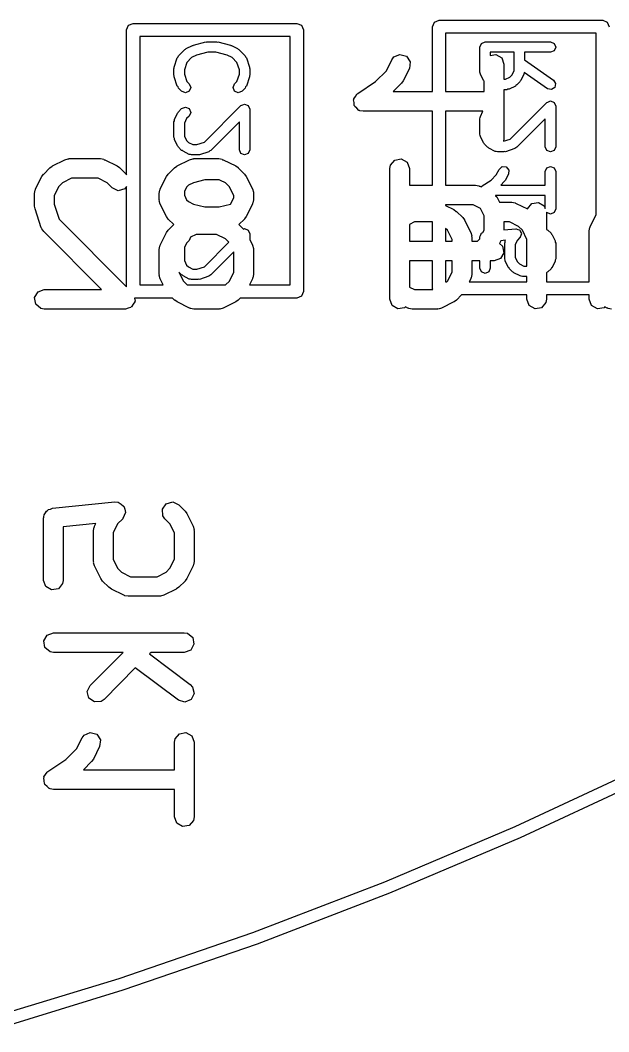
# Model space of a CAD drawing. Extents: x 107.3 to 170.9, y -113.5 to -51.4.
# Drawn here: x 147.93 to 152.42, y -112.29 to -104.56 of the extents above; entities that cross this region are included whole.
import ezdxf

# ---------------------------------------------------------------- set-up
doc = ezdxf.new("R2010")
doc.units = 0
doc.layers.add('BLACK', color=7, linetype='CONTINUOUS')

msp = doc.modelspace()

# ---------------------------------------------------------------- linework, layer by layer
at = {"layer": 'BLACK', "linetype": 'CONTINUOUS'}
for p, q in [((148.739, -104.635), (148.753, -104.599)), ((148.753, -104.599), (148.789, -104.585)), ((148.789, -104.585), (150.039, -104.585)), ((150.039, -104.585), (150.074, -104.599)), ((150.074, -104.599), (150.089, -104.635)), ((151.076, -104.611), (151.09, -104.576)), ((151.076, -105.107), (151.076, -104.611)), ((151.09, -104.576), (151.126, -104.561)), ((151.126, -104.561), (152.376, -104.561)), ((152.376, -104.561), (152.411, -104.576)), ((152.411, -104.576), (152.426, -104.611)), ((148.739, -105.743), (148.739, -104.635)), ((148.839, -104.685), (148.839, -106.585)), ((149.989, -104.685), (148.839, -104.685)), ((149.989, -106.585), (149.989, -104.685)), ((150.089, -104.635), (150.089, -106.635)), ((151.176, -104.661), (151.176, -105.107)), ((152.326, -104.661), (151.176, -104.661)), ((152.326, -106.048), (152.326, -104.661)), ((149.189, -104.783), (149.194, -104.778)), ((149.194, -104.778), (149.241, -104.754)), ((149.241, -104.754), (149.246, -104.753)), ((149.246, -104.753), (149.249, -104.751)), ((149.249, -104.751), (149.345, -104.727)), ((149.345, -104.727), (149.35, -104.728)), ((149.35, -104.728), (149.354, -104.726)), ((149.354, -104.726), (149.426, -104.726)), ((149.426, -104.726), (149.43, -104.728)), ((149.43, -104.728), (149.435, -104.727)), ((149.435, -104.727), (149.531, -104.751)), ((149.531, -104.751), (149.534, -104.753)), ((149.534, -104.753), (149.539, -104.754)), ((149.539, -104.754), (149.586, -104.778)), ((149.586, -104.778), (149.591, -104.783)), ((151.437, -104.766), (151.449, -104.738)), ((151.437, -104.957), (151.437, -104.766)), ((151.449, -104.738), (151.477, -104.726)), ((151.477, -104.726), (151.977, -104.726)), ((151.977, -104.726), (152.005, -104.738)), ((152.005, -104.738), (152.017, -104.766)), ((152.017, -104.766), (152.005, -104.794)), ((149.102, -104.92), (149.126, -104.848)), ((149.126, -104.848), (149.132, -104.841)), ((149.132, -104.841), (149.136, -104.833)), ((149.136, -104.833), (149.183, -104.785)), ((149.183, -104.785), (149.189, -104.783)), ((149.235, -104.846), (149.199, -104.883)), ((149.273, -104.827), (149.235, -104.846)), ((149.359, -104.806), (149.273, -104.827)), ((149.421, -104.806), (149.359, -104.806)), ((149.507, -104.827), (149.421, -104.806)), ((149.545, -104.846), (149.507, -104.827)), ((149.581, -104.883), (149.545, -104.846)), ((149.591, -104.783), (149.597, -104.785)), ((149.597, -104.785), (149.644, -104.833)), ((149.644, -104.833), (149.648, -104.841)), ((149.648, -104.841), (149.654, -104.848)), ((149.654, -104.848), (149.678, -104.92)), ((150.765, -104.863), (150.78, -104.842)), ((150.78, -104.842), (150.827, -104.822)), ((150.827, -104.822), (150.877, -104.836)), ((150.877, -104.836), (150.905, -104.879)), ((151.517, -104.806), (151.517, -104.83)), ((151.699, -104.806), (151.517, -104.806)), ((151.517, -104.83), (151.559, -104.823)), ((151.559, -104.823), (151.604, -104.848)), ((151.604, -104.848), (151.621, -104.897)), ((151.699, -104.947), (151.699, -104.806)), ((151.977, -104.806), (151.779, -104.806)), ((151.779, -104.806), (151.779, -104.864)), ((152.005, -104.794), (151.977, -104.806)), ((149.1, -104.932), (149.103, -104.926)), ((149.1, -104.98), (149.1, -104.932)), ((149.103, -104.926), (149.102, -104.92)), ((149.199, -104.883), (149.18, -104.939)), ((149.6, -104.939), (149.581, -104.883)), ((149.678, -104.92), (149.677, -104.926)), ((149.677, -104.926), (149.68, -104.932)), ((149.68, -104.932), (149.68, -104.98)), ((150.723, -104.948), (150.765, -104.863)), ((150.899, -104.93), (150.851, -105.025)), ((150.905, -104.879), (150.899, -104.93)), ((151.621, -104.897), (151.621, -105.012)), ((151.779, -104.864), (152, -105.019)), ((149.103, -104.986), (149.1, -104.98)), ((149.102, -104.993), (149.103, -104.986)), ((149.126, -105.064), (149.102, -104.993)), ((149.18, -104.939), (149.18, -104.974)), ((149.18, -104.974), (149.199, -105.03)), ((149.581, -105.03), (149.6, -104.974)), ((149.6, -104.974), (149.6, -104.939)), ((149.678, -104.993), (149.654, -105.064)), ((149.68, -104.98), (149.677, -104.986)), ((149.677, -104.986), (149.678, -104.993)), ((150.641, -105.029), (150.723, -104.948)), ((151.44, -104.965), (151.437, -104.957)), ((151.441, -104.974), (151.44, -104.965)), ((151.465, -105.022), (151.441, -104.974)), ((151.621, -105.012), (151.634, -105.012)), ((151.634, -105.012), (151.667, -104.995)), ((151.667, -104.995), (151.682, -104.98)), ((151.682, -104.98), (151.699, -104.947)), ((151.774, -104.974), (151.751, -105.022)), ((151.775, -104.965), (151.774, -104.974)), ((151.777, -104.961), (151.775, -104.965)), ((151.954, -105.085), (151.777, -104.961)), ((149.132, -105.071), (149.126, -105.064)), ((149.136, -105.08), (149.132, -105.071)), ((149.159, -105.104), (149.136, -105.08)), ((149.199, -105.03), (149.216, -105.047)), ((149.216, -105.047), (149.228, -105.075)), ((149.228, -105.075), (149.216, -105.104)), ((149.552, -105.075), (149.564, -105.047)), ((149.564, -105.104), (149.552, -105.075)), ((149.564, -105.047), (149.581, -105.03)), ((149.644, -105.08), (149.621, -105.104)), ((149.648, -105.071), (149.644, -105.08)), ((149.654, -105.064), (149.648, -105.071)), ((150.505, -105.12), (150.641, -105.029)), ((150.837, -105.045), (150.775, -105.107)), ((150.838, -105.043), (150.837, -105.045)), ((150.851, -105.025), (150.838, -105.043)), ((151.47, -105.026), (151.465, -105.022)), ((151.471, -105.03), (151.47, -105.026)), ((151.471, -105.107), (151.471, -105.03)), ((151.652, -105.088), (151.643, -105.092)), ((151.661, -105.088), (151.652, -105.088)), ((151.709, -105.064), (151.661, -105.088)), ((151.713, -105.059), (151.709, -105.064)), ((151.719, -105.056), (151.713, -105.059)), ((151.743, -105.032), (151.719, -105.056)), ((151.746, -105.026), (151.743, -105.032)), ((151.751, -105.022), (151.746, -105.026)), ((151.984, -105.091), (151.954, -105.085)), ((152.01, -105.075), (151.984, -105.091)), ((152, -105.019), (152.016, -105.045)), ((152.016, -105.045), (152.01, -105.075)), ((149.188, -105.115), (149.159, -105.104)), ((149.216, -105.104), (149.188, -105.115)), ((149.592, -105.115), (149.564, -105.104)), ((149.621, -105.104), (149.592, -105.115)), ((150.472, -105.169), (150.474, -105.166)), ((150.474, -105.161), (150.487, -105.144)), ((150.474, -105.166), (150.474, -105.161)), ((150.487, -105.144), (150.498, -105.125)), ((150.498, -105.125), (150.502, -105.123)), ((150.502, -105.123), (150.505, -105.12)), ((150.775, -105.107), (151.076, -105.107)), ((151.176, -105.107), (151.471, -105.107)), ((151.643, -105.092), (151.621, -105.092)), ((151.621, -105.092), (151.621, -105.468)), ((149.136, -105.261), (149.159, -105.237)), ((149.159, -105.237), (149.188, -105.226)), ((149.188, -105.226), (149.216, -105.237)), ((149.216, -105.237), (149.228, -105.266)), ((149.333, -105.493), (149.612, -105.214)), ((149.612, -105.214), (149.626, -105.208)), ((149.626, -105.208), (149.64, -105.202)), ((149.64, -105.202), (149.668, -105.214)), ((149.668, -105.214), (149.68, -105.242)), ((149.68, -105.242), (149.68, -105.551)), ((150.476, -105.191), (150.472, -105.169)), ((150.477, -105.213), (150.476, -105.191)), ((150.48, -105.216), (150.477, -105.213)), ((150.481, -105.22), (150.48, -105.216)), ((150.498, -105.234), (150.481, -105.22)), ((150.513, -105.25), (150.498, -105.234)), ((151.669, -105.469), (151.949, -105.19)), ((151.949, -105.19), (151.957, -105.187)), ((151.957, -105.187), (151.977, -105.178)), ((151.977, -105.178), (152.005, -105.19)), ((152.005, -105.19), (152.017, -105.218)), ((152.017, -105.218), (152.017, -105.528)), ((149.104, -105.319), (149.128, -105.272)), ((149.104, -105.329), (149.104, -105.319)), ((149.128, -105.272), (149.133, -105.267)), ((149.133, -105.267), (149.136, -105.261)), ((149.197, -105.313), (149.18, -105.347)), ((149.216, -105.294), (149.197, -105.313)), ((149.228, -105.266), (149.216, -105.294)), ((150.517, -105.25), (150.513, -105.25)), ((150.521, -105.253), (150.517, -105.25)), ((150.546, -105.257), (150.521, -105.253)), ((151.076, -105.257), (150.546, -105.257)), ((151.076, -105.822), (151.076, -105.257)), ((151.46, -105.257), (151.176, -105.257)), ((151.176, -105.257), (151.176, -105.822)), ((151.437, -105.314), (151.44, -105.305)), ((151.437, -105.433), (151.437, -105.314)), ((151.44, -105.305), (151.441, -105.296)), ((151.441, -105.296), (151.46, -105.257)), ((151.937, -105.315), (151.719, -105.532)), ((151.937, -105.528), (151.937, -105.315)), ((149.1, -105.337), (149.104, -105.329)), ((149.1, -105.456), (149.1, -105.337)), ((149.18, -105.347), (149.18, -105.447)), ((149.6, -105.339), (149.383, -105.556)), ((149.6, -105.551), (149.6, -105.339)), ((149.104, -105.465), (149.1, -105.456)), ((149.104, -105.474), (149.104, -105.465)), ((149.128, -105.522), (149.104, -105.474)), ((149.18, -105.447), (149.197, -105.48)), ((151.44, -105.441), (151.437, -105.433)), ((151.441, -105.451), (151.44, -105.441)), ((151.465, -105.498), (151.441, -105.451)), ((151.621, -105.468), (151.618, -105.486)), ((151.618, -105.486), (151.669, -105.469)), ((149.133, -105.526), (149.128, -105.522)), ((149.136, -105.532), (149.133, -105.526)), ((149.159, -105.556), (149.136, -105.532)), ((149.197, -105.48), (149.211, -105.495)), ((149.211, -105.495), (149.245, -105.511)), ((149.245, -105.511), (149.276, -105.511)), ((149.276, -105.511), (149.333, -105.493)), ((149.612, -105.58), (149.6, -105.551)), ((149.68, -105.551), (149.668, -105.58)), ((151.47, -105.503), (151.465, -105.498)), ((151.472, -105.509), (151.47, -105.503)), ((151.496, -105.532), (151.472, -105.509)), ((151.502, -105.535), (151.496, -105.532)), ((151.507, -105.54), (151.502, -105.535)), ((151.554, -105.564), (151.507, -105.54)), ((151.704, -105.542), (151.632, -105.566)), ((151.711, -105.536), (151.704, -105.542)), ((151.719, -105.532), (151.711, -105.536)), ((151.949, -105.556), (151.937, -105.528)), ((152.017, -105.528), (152.005, -105.556)), ((148.172, -105.675), (148.267, -105.627)), ((148.267, -105.627), (148.292, -105.62)), ((148.292, -105.62), (148.296, -105.621)), ((148.296, -105.621), (148.3, -105.619)), ((148.3, -105.619), (148.539, -105.619)), ((148.539, -105.619), (148.564, -105.624)), ((148.564, -105.624), (148.568, -105.627)), ((148.568, -105.627), (148.572, -105.627)), ((148.572, -105.627), (148.667, -105.675)), ((149.124, -105.675), (149.219, -105.627)), ((149.165, -105.558), (149.159, -105.556)), ((149.17, -105.563), (149.165, -105.558)), ((149.217, -105.587), (149.17, -105.563)), ((149.227, -105.588), (149.217, -105.587)), ((149.219, -105.627), (149.244, -105.62)), ((149.235, -105.591), (149.227, -105.588)), ((149.283, -105.591), (149.235, -105.591)), ((149.244, -105.62), (149.249, -105.621)), ((149.249, -105.621), (149.253, -105.619)), ((149.253, -105.619), (149.443, -105.619)), ((149.289, -105.589), (149.283, -105.591)), ((149.295, -105.589), (149.289, -105.589)), ((149.367, -105.566), (149.295, -105.589)), ((149.374, -105.56), (149.367, -105.566)), ((149.383, -105.556), (149.374, -105.56)), ((149.443, -105.619), (149.469, -105.624)), ((149.469, -105.624), (149.472, -105.627)), ((149.472, -105.627), (149.477, -105.627)), ((149.477, -105.627), (149.572, -105.675)), ((149.64, -105.591), (149.612, -105.58)), ((149.668, -105.58), (149.64, -105.591)), ((150.754, -105.669), (150.787, -105.63)), ((150.787, -105.63), (150.837, -105.621)), ((150.837, -105.621), (150.882, -105.646)), ((151.563, -105.564), (151.554, -105.564)), ((151.572, -105.568), (151.563, -105.564)), ((151.62, -105.568), (151.572, -105.568)), ((151.626, -105.565), (151.62, -105.568)), ((151.632, -105.566), (151.626, -105.565)), ((151.977, -105.568), (151.949, -105.556)), ((152.005, -105.556), (151.977, -105.568)), ((148.105, -105.737), (148.152, -105.689)), ((148.152, -105.689), (148.171, -105.676)), ((148.171, -105.676), (148.172, -105.675)), ((148.667, -105.675), (148.685, -105.688)), ((148.685, -105.688), (148.687, -105.689)), ((148.687, -105.689), (148.734, -105.737)), ((149.057, -105.737), (149.105, -105.689)), ((149.105, -105.689), (149.123, -105.676)), ((149.123, -105.676), (149.124, -105.675)), ((149.572, -105.675), (149.59, -105.688)), ((149.59, -105.688), (149.592, -105.689)), ((149.592, -105.689), (149.639, -105.737)), ((150.749, -105.694), (150.754, -105.669)), ((150.749, -106.694), (150.749, -105.694)), ((150.882, -105.646), (150.899, -105.694)), ((150.899, -105.694), (150.899, -105.822)), ((151.563, -105.742), (151.584, -105.701)), ((151.584, -105.701), (151.607, -105.68)), ((151.607, -105.68), (151.638, -105.683)), ((151.638, -105.683), (151.658, -105.706)), ((151.658, -105.706), (151.655, -105.736)), ((151.937, -105.718), (151.949, -105.69)), ((151.949, -105.69), (151.977, -105.678)), ((151.977, -105.678), (152.005, -105.69)), ((152.005, -105.69), (152.017, -105.718)), ((148.043, -105.851), (148.091, -105.756)), ((148.091, -105.756), (148.104, -105.738)), ((148.104, -105.738), (148.105, -105.737)), ((148.318, -105.769), (148.25, -105.804)), ((148.521, -105.769), (148.318, -105.769)), ((148.589, -105.804), (148.521, -105.769)), ((148.734, -105.737), (148.739, -105.743)), ((148.995, -105.851), (149.043, -105.756)), ((149.043, -105.756), (149.056, -105.738)), ((149.056, -105.738), (149.057, -105.737)), ((149.335, -105.782), (149.249, -105.803)), ((149.445, -105.782), (149.335, -105.782)), ((149.456, -105.785), (149.445, -105.782)), ((149.494, -105.804), (149.456, -105.785)), ((149.639, -105.737), (149.652, -105.755)), ((149.652, -105.755), (149.653, -105.756)), ((149.653, -105.756), (149.701, -105.851)), ((151.455, -105.828), (151.523, -105.783)), ((151.523, -105.783), (151.563, -105.742)), ((151.632, -105.784), (151.627, -105.788)), ((151.655, -105.736), (151.632, -105.784)), ((151.937, -105.821), (151.937, -105.718)), ((152.017, -105.718), (152.017, -106.004)), ((148.035, -105.885), (148.039, -105.859)), ((148.039, -105.859), (148.042, -105.856)), ((148.042, -105.856), (148.043, -105.851)), ((148.219, -105.834), (148.185, -105.903)), ((148.25, -105.804), (148.219, -105.834)), ((148.628, -105.843), (148.589, -105.804)), ((148.675, -105.864), (148.628, -105.843)), ((148.724, -105.851), (148.675, -105.864)), ((148.739, -105.831), (148.724, -105.851)), ((148.739, -106.598), (148.739, -105.831)), ((148.987, -105.885), (148.992, -105.859)), ((148.992, -105.859), (148.995, -105.856)), ((148.995, -105.856), (148.995, -105.851)), ((149.197, -105.837), (149.18, -105.87)), ((149.211, -105.822), (149.197, -105.837)), ((149.249, -105.803), (149.211, -105.822)), ((149.525, -105.834), (149.494, -105.804)), ((149.559, -105.903), (149.525, -105.834)), ((149.701, -105.851), (149.708, -105.876)), ((150.899, -105.822), (151.076, -105.822)), ((151.176, -105.822), (151.403, -105.822)), ((151.403, -105.822), (151.429, -105.826)), ((151.429, -105.826), (151.432, -105.829)), ((151.432, -105.829), (151.437, -105.83)), ((151.437, -105.83), (151.448, -105.835)), ((151.448, -105.835), (151.449, -105.833)), ((151.449, -105.833), (151.452, -105.831)), ((151.452, -105.831), (151.455, -105.828)), ((151.624, -105.794), (151.597, -105.821)), ((151.597, -105.821), (151.937, -105.821)), ((151.627, -105.788), (151.624, -105.794)), ((148.035, -105.98), (148.035, -105.885)), ((148.185, -105.903), (148.185, -105.968)), ((148.987, -105.933), (148.987, -105.885)), ((148.989, -105.937), (148.987, -105.933)), ((148.988, -105.941), (148.989, -105.937)), ((148.995, -105.966), (148.988, -105.941)), ((149.18, -105.87), (149.18, -105.899)), ((149.18, -105.899), (149.197, -105.933)), ((149.197, -105.933), (149.211, -105.947)), ((149.534, -105.965), (149.559, -105.915)), ((149.559, -105.915), (149.559, -105.903)), ((149.709, -105.933), (149.704, -105.958)), ((149.708, -105.876), (149.707, -105.881)), ((149.707, -105.881), (149.709, -105.885)), ((149.709, -105.885), (149.709, -105.933)), ((151.557, -105.901), (151.557, -105.903)), ((151.937, -105.901), (151.557, -105.901)), ((151.557, -105.903), (151.566, -105.911)), ((151.566, -105.911), (151.587, -105.953)), ((151.937, -106), (151.937, -105.901)), ((148.036, -105.982), (148.035, -105.98)), ((148.039, -106.004), (148.036, -105.982)), ((148.086, -106.147), (148.039, -106.004)), ((148.185, -105.968), (148.223, -106.083)), ((149.043, -106.061), (148.995, -105.966)), ((149.211, -105.947), (149.249, -105.966)), ((149.249, -105.966), (149.335, -105.988)), ((149.335, -105.988), (149.445, -105.988)), ((149.445, -105.988), (149.531, -105.966)), ((149.531, -105.966), (149.534, -105.965)), ((149.701, -105.966), (149.653, -106.061)), ((149.704, -105.958), (149.701, -105.962)), ((149.701, -105.962), (149.701, -105.966)), ((151.176, -105.972), (151.176, -105.977)), ((151.386, -105.972), (151.176, -105.972)), ((151.176, -105.977), (151.239, -106.008)), ((151.239, -106.008), (151.257, -106.022)), ((151.443, -106), (151.386, -105.972)), ((151.471, -106.057), (151.443, -106)), ((151.587, -105.953), (151.681, -105.953)), ((151.681, -105.953), (151.707, -105.957)), ((151.707, -105.957), (151.71, -105.96)), ((151.71, -105.96), (151.715, -105.961)), ((151.715, -105.961), (151.801, -106.004)), ((151.801, -106.002), (151.834, -105.963)), ((151.801, -106.004), (151.801, -106.002)), ((151.834, -105.963), (151.885, -105.954)), ((151.885, -105.954), (151.929, -105.98)), ((151.929, -105.98), (151.937, -106)), ((152.017, -106.004), (152.005, -106.032)), ((148.223, -106.083), (148.739, -106.598)), ((149.044, -106.062), (149.043, -106.061)), ((149.057, -106.081), (149.044, -106.062)), ((149.099, -106.123), (149.057, -106.081)), ((149.639, -106.081), (149.597, -106.123)), ((149.64, -106.079), (149.639, -106.081)), ((149.653, -106.061), (149.64, -106.079)), ((151.257, -106.022), (151.258, -106.022)), ((151.258, -106.022), (151.306, -106.07)), ((151.306, -106.07), (151.319, -106.088)), ((151.319, -106.088), (151.32, -106.09)), ((151.32, -106.09), (151.368, -106.185)), ((151.471, -106.165), (151.471, -106.057)), ((151.949, -106.032), (151.947, -106.029)), ((151.947, -106.029), (151.947, -106.162)), ((151.977, -106.044), (151.949, -106.032)), ((152.005, -106.032), (151.977, -106.044)), ((152.281, -106.137), (152.326, -106.048)), ((148.089, -106.15), (148.086, -106.147)), ((148.09, -106.155), (148.089, -106.15)), ((148.105, -106.176), (148.09, -106.155)), ((149.043, -106.185), (149.056, -106.167)), ((149.056, -106.167), (149.057, -106.165)), ((149.057, -106.165), (149.099, -106.123)), ((149.597, -106.123), (149.632, -106.158)), ((149.632, -106.158), (149.64, -106.154)), ((149.64, -106.154), (149.668, -106.166)), ((149.668, -106.166), (149.68, -106.194)), ((150.937, -106.103), (150.899, -106.122)), ((150.899, -106.122), (150.899, -106.25)), ((151.076, -106.103), (150.937, -106.103)), ((151.076, -106.25), (151.076, -106.103)), ((151.191, -106.167), (151.176, -106.152)), ((151.176, -106.152), (151.176, -106.25)), ((151.225, -106.236), (151.191, -106.167)), ((151.461, -106.185), (151.471, -106.165)), ((151.621, -106.103), (151.621, -106.164)), ((151.664, -106.103), (151.621, -106.103)), ((151.621, -106.164), (151.711, -106.155)), ((151.732, -106.137), (151.664, -106.103)), ((151.711, -106.155), (151.713, -106.155)), ((151.713, -106.155), (151.715, -106.155)), ((151.715, -106.155), (151.727, -106.16)), ((151.727, -106.16), (151.74, -106.164)), ((151.763, -106.167), (151.732, -106.137)), ((151.74, -106.164), (151.741, -106.166)), ((151.741, -106.166), (151.743, -106.166)), ((151.743, -106.166), (151.748, -106.179)), ((151.797, -106.236), (151.763, -106.167)), ((151.947, -106.162), (151.957, -106.166)), ((151.957, -106.166), (151.981, -106.19)), ((152.273, -106.171), (152.278, -106.145)), ((152.273, -106.561), (152.273, -106.171)), ((152.278, -106.145), (152.28, -106.142)), ((152.28, -106.142), (152.281, -106.137)), ((148.548, -106.619), (148.105, -106.176)), ((148.995, -106.28), (149.043, -106.185)), ((149.216, -106.246), (149.197, -106.266)), ((149.227, -106.22), (149.216, -106.246)), ((149.271, -106.198), (149.227, -106.22)), ((149.426, -106.198), (149.271, -106.198)), ((149.494, -106.232), (149.426, -106.198)), ((149.52, -106.258), (149.494, -106.232)), ((149.68, -106.194), (149.68, -106.238)), ((149.68, -106.238), (149.701, -106.28)), ((150.899, -106.25), (151.076, -106.25)), ((151.176, -106.25), (151.225, -106.25)), ((151.225, -106.25), (151.225, -106.236)), ((151.368, -106.185), (151.375, -106.21)), ((151.375, -106.21), (151.374, -106.214)), ((151.374, -106.214), (151.375, -106.218)), ((151.375, -106.218), (151.375, -106.25)), ((151.375, -106.25), (151.42, -106.25)), ((151.42, -106.25), (151.437, -106.233)), ((151.437, -106.218), (151.442, -106.206)), ((151.437, -106.233), (151.437, -106.218)), ((151.442, -106.206), (151.446, -106.193)), ((151.446, -106.193), (151.448, -106.192)), ((151.448, -106.192), (151.449, -106.19)), ((151.449, -106.19), (151.461, -106.185)), ((151.461, -106.185), (151.461, -106.185)), ((151.598, -106.247), (151.587, -106.268)), ((151.634, -106.243), (151.598, -106.247)), ((151.631, -106.248), (151.634, -106.243)), ((151.631, -106.257), (151.631, -106.248)), ((151.724, -106.242), (151.707, -106.276)), ((151.743, -106.223), (151.724, -106.242)), ((151.744, -106.221), (151.743, -106.223)), ((151.746, -106.22), (151.744, -106.221)), ((151.75, -106.207), (151.746, -106.22)), ((151.748, -106.179), (151.755, -106.191)), ((151.755, -106.195), (151.75, -106.207)), ((151.755, -106.191), (151.754, -106.193)), ((151.754, -106.193), (151.755, -106.195)), ((151.797, -106.44), (151.797, -106.236)), ((151.981, -106.19), (151.984, -106.196)), ((151.984, -106.196), (151.989, -106.201)), ((151.989, -106.201), (152.013, -106.248)), ((152.013, -106.248), (152.013, -106.257)), ((148.987, -106.314), (148.992, -106.288)), ((148.987, -106.504), (148.987, -106.314)), ((148.992, -106.288), (148.995, -106.284)), ((148.995, -106.284), (148.995, -106.28)), ((149.197, -106.266), (149.18, -106.299)), ((149.18, -106.299), (149.18, -106.399)), ((149.333, -106.445), (149.52, -106.258)), ((149.701, -106.28), (149.708, -106.305)), ((149.708, -106.305), (149.707, -106.309)), ((149.707, -106.309), (149.709, -106.314)), ((149.709, -106.314), (149.709, -106.504)), ((151.587, -106.268), (151.611, -106.288)), ((151.611, -106.288), (151.62, -106.338)), ((151.627, -106.266), (151.631, -106.257)), ((151.627, -106.385), (151.627, -106.266)), ((151.707, -106.276), (151.707, -106.376)), ((152.013, -106.257), (152.017, -106.266)), ((152.017, -106.266), (152.017, -106.385)), ((149.18, -106.399), (149.197, -106.433)), ((149.559, -106.332), (149.383, -106.508)), ((149.559, -106.486), (149.559, -106.332)), ((150.899, -106.4), (150.899, -106.601)), ((151.076, -106.4), (150.899, -106.4)), ((151.076, -106.611), (151.076, -106.4)), ((151.176, -106.4), (151.176, -106.561)), ((151.225, -106.4), (151.176, -106.4)), ((151.225, -106.486), (151.225, -106.4)), ((151.437, -106.4), (151.375, -106.4)), ((151.375, -106.4), (151.375, -106.504)), ((151.437, -106.457), (151.437, -106.4)), ((151.546, -106.4), (151.517, -106.4)), ((151.517, -106.4), (151.517, -106.457)), ((151.594, -106.383), (151.546, -106.4)), ((151.62, -106.338), (151.594, -106.383)), ((151.631, -106.394), (151.627, -106.385)), ((151.631, -106.403), (151.631, -106.394)), ((151.655, -106.451), (151.631, -106.403)), ((151.707, -106.376), (151.724, -106.409)), ((152.013, -106.403), (151.989, -106.451)), ((152.017, -106.385), (152.013, -106.394)), ((152.013, -106.394), (152.013, -106.403)), ((149.197, -106.433), (149.211, -106.447)), ((149.211, -106.447), (149.245, -106.464)), ((149.245, -106.464), (149.276, -106.464)), ((149.276, -106.464), (149.333, -106.445)), ((151.449, -106.485), (151.437, -106.457)), ((151.517, -106.457), (151.505, -106.485)), ((151.66, -106.455), (151.655, -106.451)), ((151.663, -106.461), (151.66, -106.455)), ((151.687, -106.485), (151.663, -106.461)), ((151.724, -106.409), (151.739, -106.424)), ((151.739, -106.424), (151.772, -106.44)), ((151.772, -106.44), (151.797, -106.44)), ((151.981, -106.461), (151.957, -106.485)), ((151.984, -106.455), (151.981, -106.461)), ((151.989, -106.451), (151.984, -106.455)), ((148.989, -106.508), (148.987, -106.504)), ((148.988, -106.513), (148.989, -106.508)), ((148.995, -106.538), (148.988, -106.513)), ((149.019, -106.585), (148.995, -106.538)), ((149.159, -106.508), (149.137, -106.486)), ((149.137, -106.486), (149.172, -106.555)), ((149.165, -106.511), (149.159, -106.508)), ((149.17, -106.516), (149.165, -106.511)), ((149.217, -106.54), (149.17, -106.516)), ((149.172, -106.555), (149.202, -106.585)), ((149.227, -106.54), (149.217, -106.54)), ((149.235, -106.544), (149.227, -106.54)), ((149.283, -106.544), (149.235, -106.544)), ((149.289, -106.541), (149.283, -106.544)), ((149.295, -106.542), (149.289, -106.541)), ((149.367, -106.518), (149.295, -106.542)), ((149.374, -106.512), (149.367, -106.518)), ((149.383, -106.508), (149.374, -106.512)), ((149.495, -106.585), (149.525, -106.555)), ((149.525, -106.555), (149.559, -106.486)), ((149.701, -106.538), (149.677, -106.585)), ((149.704, -106.53), (149.701, -106.533)), ((149.701, -106.533), (149.701, -106.538)), ((149.709, -106.504), (149.704, -106.53)), ((151.185, -106.561), (151.191, -106.555)), ((151.191, -106.555), (151.225, -106.486)), ((151.368, -106.538), (151.356, -106.561)), ((151.371, -106.53), (151.368, -106.533)), ((151.368, -106.533), (151.368, -106.538)), ((151.375, -106.504), (151.371, -106.53)), ((151.477, -106.497), (151.449, -106.485)), ((151.505, -106.485), (151.477, -106.497)), ((151.693, -106.487), (151.687, -106.485)), ((151.697, -106.492), (151.693, -106.487)), ((151.745, -106.516), (151.697, -106.492)), ((151.754, -106.517), (151.745, -106.516)), ((151.763, -106.52), (151.754, -106.517)), ((151.797, -106.52), (151.763, -106.52)), ((151.797, -106.561), (151.797, -106.52)), ((151.951, -106.487), (151.947, -106.492)), ((151.947, -106.492), (151.947, -106.492)), ((151.947, -106.492), (151.947, -106.561)), ((151.957, -106.485), (151.951, -106.487)), ((148.036, -106.681), (148.062, -106.637)), ((148.062, -106.637), (148.11, -106.619)), ((148.11, -106.619), (148.548, -106.619)), ((148.839, -106.585), (149.019, -106.585)), ((149.202, -106.585), (149.495, -106.585)), ((149.677, -106.585), (149.989, -106.585)), ((150.089, -106.635), (150.074, -106.67)), ((150.899, -106.601), (150.937, -106.619)), ((150.937, -106.619), (151.079, -106.619)), ((151.079, -106.619), (151.076, -106.611)), ((151.176, -106.561), (151.185, -106.561)), ((151.356, -106.561), (151.797, -106.561)), ((151.947, -106.561), (152.273, -106.561)), ((148.045, -106.732), (148.036, -106.681)), ((148.801, -106.714), (148.789, -106.732)), ((149.089, -106.685), (148.799, -106.685)), ((148.799, -106.685), (148.799, -106.685)), ((148.799, -106.685), (148.803, -106.708)), ((148.803, -106.708), (148.801, -106.71)), ((148.801, -106.71), (148.801, -106.714)), ((149.105, -106.7), (149.089, -106.685)), ((149.106, -106.701), (149.105, -106.7)), ((149.124, -106.714), (149.106, -106.701)), ((149.219, -106.762), (149.124, -106.714)), ((149.572, -106.714), (149.477, -106.762)), ((149.573, -106.713), (149.572, -106.714)), ((149.592, -106.7), (149.573, -106.713)), ((149.607, -106.685), (149.592, -106.7)), ((150.039, -106.685), (149.607, -106.685)), ((150.074, -106.67), (150.039, -106.685)), ((150.767, -106.743), (150.749, -106.694)), ((151.239, -106.714), (151.144, -106.762)), ((151.24, -106.713), (151.239, -106.714)), ((151.258, -106.7), (151.24, -106.713)), ((151.297, -106.661), (151.258, -106.7)), ((151.797, -106.661), (151.297, -106.661)), ((151.797, -106.694), (151.797, -106.661)), ((151.814, -106.743), (151.797, -106.694)), ((151.947, -106.694), (151.942, -106.72)), ((152.273, -106.661), (151.947, -106.661)), ((151.947, -106.661), (151.947, -106.694)), ((152.273, -106.694), (152.273, -106.661)), ((152.291, -106.743), (152.273, -106.694)), ((148.084, -106.765), (148.045, -106.732)), ((148.11, -106.769), (148.084, -106.765)), ((148.729, -106.769), (148.11, -106.769)), ((148.75, -106.762), (148.729, -106.769)), ((148.772, -106.756), (148.75, -106.762)), ((148.774, -106.753), (148.772, -106.756)), ((148.777, -106.752), (148.774, -106.753)), ((148.789, -106.732), (148.777, -106.752)), ((149.224, -106.762), (149.219, -106.762)), ((149.227, -106.765), (149.224, -106.762)), ((149.253, -106.769), (149.227, -106.765)), ((149.443, -106.769), (149.253, -106.769)), ((149.448, -106.768), (149.443, -106.769)), ((149.452, -106.769), (149.448, -106.768)), ((149.477, -106.762), (149.452, -106.769)), ((150.811, -106.768), (150.767, -106.743)), ((150.862, -106.759), (150.811, -106.768)), ((150.868, -106.752), (150.862, -106.759)), ((150.886, -106.762), (150.868, -106.752)), ((150.89, -106.762), (150.886, -106.762)), ((150.894, -106.765), (150.89, -106.762)), ((150.919, -106.769), (150.894, -106.765)), ((151.11, -106.769), (150.919, -106.769)), ((151.114, -106.768), (151.11, -106.769)), ((151.119, -106.769), (151.114, -106.768)), ((151.144, -106.762), (151.119, -106.769)), ((151.859, -106.768), (151.814, -106.743)), ((151.909, -106.759), (151.859, -106.768)), ((151.942, -106.72), (151.909, -106.759)), ((152.335, -106.768), (152.291, -106.743)), ((152.386, -106.759), (152.335, -106.768)), ((152.391, -106.752), (152.386, -106.759)), ((152.41, -106.762), (152.391, -106.752)), ((152.414, -106.762), (152.41, -106.762)), ((152.418, -106.765), (152.414, -106.762)), ((152.443, -106.769), (152.418, -106.765)), ((148.172, -108.292), (148.648, -108.244)), ((148.648, -108.244), (148.674, -108.246)), ((148.674, -108.246), (148.674, -108.246)), ((148.674, -108.246), (148.675, -108.246)), ((148.675, -108.246), (148.696, -108.261)), ((148.696, -108.261), (148.716, -108.275)), ((149.012, -108.299), (149.041, -108.257)), ((149.041, -108.257), (149.091, -108.244)), ((149.091, -108.244), (149.137, -108.266)), ((148.109, -108.341), (148.119, -108.328)), ((148.119, -108.328), (148.126, -108.314)), ((148.126, -108.314), (148.135, -108.309)), ((148.135, -108.309), (148.142, -108.301)), ((148.142, -108.301), (148.158, -108.299)), ((148.158, -108.299), (148.172, -108.292)), ((148.716, -108.275), (148.717, -108.275)), ((148.717, -108.275), (148.717, -108.276)), ((148.717, -108.276), (148.724, -108.3)), ((148.73, -108.325), (148.72, -108.348)), ((148.724, -108.3), (148.73, -108.324)), ((148.73, -108.324), (148.73, -108.325)), ((148.73, -108.325), (148.73, -108.325)), ((149.016, -108.35), (149.012, -108.299)), ((149.137, -108.266), (149.185, -108.313)), ((149.185, -108.313), (149.198, -108.332)), ((149.198, -108.332), (149.199, -108.333)), ((149.199, -108.333), (149.246, -108.428)), ((148.104, -108.366), (148.105, -108.362)), ((148.104, -108.843), (148.104, -108.366)), ((148.105, -108.361), (148.106, -108.358)), ((148.105, -108.362), (148.105, -108.361)), ((148.106, -108.358), (148.109, -108.341)), ((148.503, -108.409), (148.254, -108.434)), ((148.493, -108.428), (148.503, -108.409)), ((148.67, -108.411), (148.635, -108.479)), ((148.709, -108.372), (148.67, -108.411)), ((148.72, -108.348), (148.709, -108.371)), ((148.709, -108.371), (148.709, -108.371)), ((148.709, -108.371), (148.709, -108.372)), ((149.031, -108.372), (149.016, -108.35)), ((149.07, -108.411), (149.031, -108.372)), ((149.104, -108.479), (149.07, -108.411)), ((148.254, -108.434), (148.254, -108.843)), ((148.485, -108.462), (148.49, -108.436)), ((148.485, -108.7), (148.485, -108.462)), ((148.49, -108.436), (148.493, -108.433)), ((148.493, -108.433), (148.493, -108.428)), ((148.635, -108.479), (148.635, -108.682)), ((149.104, -108.682), (149.104, -108.479)), ((149.246, -108.428), (149.254, -108.453)), ((149.254, -108.453), (149.253, -108.457)), ((149.253, -108.457), (149.254, -108.462)), ((149.254, -108.462), (149.254, -108.7)), ((148.487, -108.704), (148.485, -108.7)), ((148.486, -108.708), (148.487, -108.704)), ((148.493, -108.733), (148.486, -108.708)), ((148.635, -108.682), (148.67, -108.75)), ((149.07, -108.75), (149.104, -108.682)), ((149.25, -108.725), (149.247, -108.729)), ((149.254, -108.7), (149.25, -108.725)), ((148.541, -108.828), (148.493, -108.733)), ((148.67, -108.75), (148.7, -108.781)), ((148.7, -108.781), (148.769, -108.815)), ((148.971, -108.815), (149.04, -108.781)), ((149.04, -108.781), (149.07, -108.75)), ((149.246, -108.733), (149.199, -108.828)), ((149.247, -108.729), (149.246, -108.733)), ((148.122, -108.891), (148.104, -108.843)), ((148.25, -108.868), (148.217, -108.907)), ((148.254, -108.843), (148.25, -108.868)), ((148.542, -108.83), (148.541, -108.828)), ((148.555, -108.848), (148.542, -108.83)), ((148.603, -108.896), (148.555, -108.848)), ((148.769, -108.815), (148.971, -108.815)), ((149.185, -108.848), (149.137, -108.896)), ((149.199, -108.828), (149.185, -108.846)), ((149.185, -108.846), (149.185, -108.848)), ((148.166, -108.916), (148.122, -108.891)), ((148.217, -108.907), (148.166, -108.916)), ((148.604, -108.896), (148.603, -108.896)), ((148.622, -108.91), (148.604, -108.896)), ((148.717, -108.957), (148.622, -108.91)), ((148.722, -108.958), (148.717, -108.957)), ((149.022, -108.957), (148.997, -108.965)), ((149.118, -108.91), (149.022, -108.957)), ((149.119, -108.908), (149.118, -108.91)), ((149.137, -108.896), (149.119, -108.908)), ((148.725, -108.961), (148.722, -108.958)), ((148.751, -108.965), (148.725, -108.961)), ((148.989, -108.965), (148.751, -108.965)), ((148.993, -108.964), (148.989, -108.965)), ((148.997, -108.965), (148.993, -108.964)), ((148.106, -109.306), (148.131, -109.261)), ((148.131, -109.261), (148.179, -109.244)), ((148.179, -109.244), (149.179, -109.244)), ((149.179, -109.244), (149.205, -109.248)), ((149.205, -109.248), (149.244, -109.281)), ((148.114, -109.356), (148.106, -109.306)), ((149.253, -109.332), (149.228, -109.376)), ((149.244, -109.281), (149.253, -109.332)), ((148.154, -109.389), (148.114, -109.356)), ((148.179, -109.394), (148.154, -109.389)), ((148.713, -109.394), (148.179, -109.394)), ((148.46, -109.647), (148.713, -109.394)), ((148.925, -109.394), (148.913, -109.406)), ((148.913, -109.406), (149.224, -109.64)), ((149.179, -109.394), (148.925, -109.394)), ((149.228, -109.376), (149.179, -109.394)), ((148.805, -109.513), (148.566, -109.753)), ((149.134, -109.76), (148.805, -109.513)), ((148.438, -109.693), (148.46, -109.647)), ((149.224, -109.64), (149.242, -109.659)), ((148.451, -109.743), (148.438, -109.693)), ((149.254, -109.709), (149.231, -109.754)), ((149.242, -109.659), (149.254, -109.709)), ((148.493, -109.772), (148.451, -109.743)), ((148.544, -109.768), (148.493, -109.772)), ((148.566, -109.753), (148.544, -109.768)), ((149.183, -109.775), (149.134, -109.76)), ((149.231, -109.754), (149.183, -109.775)), ((148.398, -110.047), (148.414, -110.026)), ((148.414, -110.026), (148.461, -110.006)), ((148.461, -110.006), (148.51, -110.02)), ((148.51, -110.02), (148.538, -110.063)), ((149.109, -110.055), (149.142, -110.016)), ((149.142, -110.016), (149.192, -110.007)), ((149.192, -110.007), (149.237, -110.032)), ((149.237, -110.032), (149.254, -110.081)), ((148.356, -110.131), (148.398, -110.047)), ((148.532, -110.114), (148.485, -110.209)), ((148.538, -110.063), (148.532, -110.114)), ((149.104, -110.081), (149.109, -110.055)), ((149.104, -110.291), (149.104, -110.081)), ((149.254, -110.081), (149.254, -110.652)), ((148.274, -110.213), (148.356, -110.131)), ((148.138, -110.304), (148.274, -110.213)), ((148.471, -110.229), (148.408, -110.291)), ((148.485, -110.209), (148.471, -110.227)), ((148.471, -110.227), (148.471, -110.229)), ((151.707, -110.725), (152.686, -110.268)), ((148.107, -110.345), (148.12, -110.328)), ((148.108, -110.35), (148.107, -110.345)), ((148.12, -110.328), (148.131, -110.309)), ((148.131, -110.309), (148.135, -110.307)), ((148.135, -110.307), (148.138, -110.304)), ((148.408, -110.291), (149.104, -110.291)), ((148.106, -110.353), (148.108, -110.35)), ((148.109, -110.375), (148.106, -110.353)), ((148.111, -110.396), (148.109, -110.375)), ((148.114, -110.4), (148.111, -110.396)), ((148.114, -110.404), (148.114, -110.4)), ((148.131, -110.418), (148.114, -110.404)), ((148.146, -110.434), (148.131, -110.418)), ((152.728, -110.354), (151.746, -110.812)), ((148.15, -110.434), (148.146, -110.434)), ((148.154, -110.437), (148.15, -110.434)), ((148.179, -110.441), (148.154, -110.437)), ((149.104, -110.441), (148.179, -110.441)), ((149.104, -110.652), (149.104, -110.441)), ((149.122, -110.7), (149.104, -110.652)), ((149.254, -110.652), (149.25, -110.678)), ((149.166, -110.726), (149.122, -110.7)), ((149.217, -110.717), (149.166, -110.726)), ((149.25, -110.678), (149.217, -110.717)), ((150.712, -111.147), (151.707, -110.725)), ((151.746, -110.812), (150.748, -111.235)), ((149.704, -111.534), (150.712, -111.147)), ((150.748, -111.235), (149.736, -111.624)), ((148.682, -111.886), (149.704, -111.534)), ((149.736, -111.624), (148.711, -111.977)), ((147.649, -112.202), (148.682, -111.886)), ((148.711, -111.977), (147.675, -112.294))]:
    msp.add_line(p, q, dxfattribs=at)

doc.saveas('drawing.dxf')
